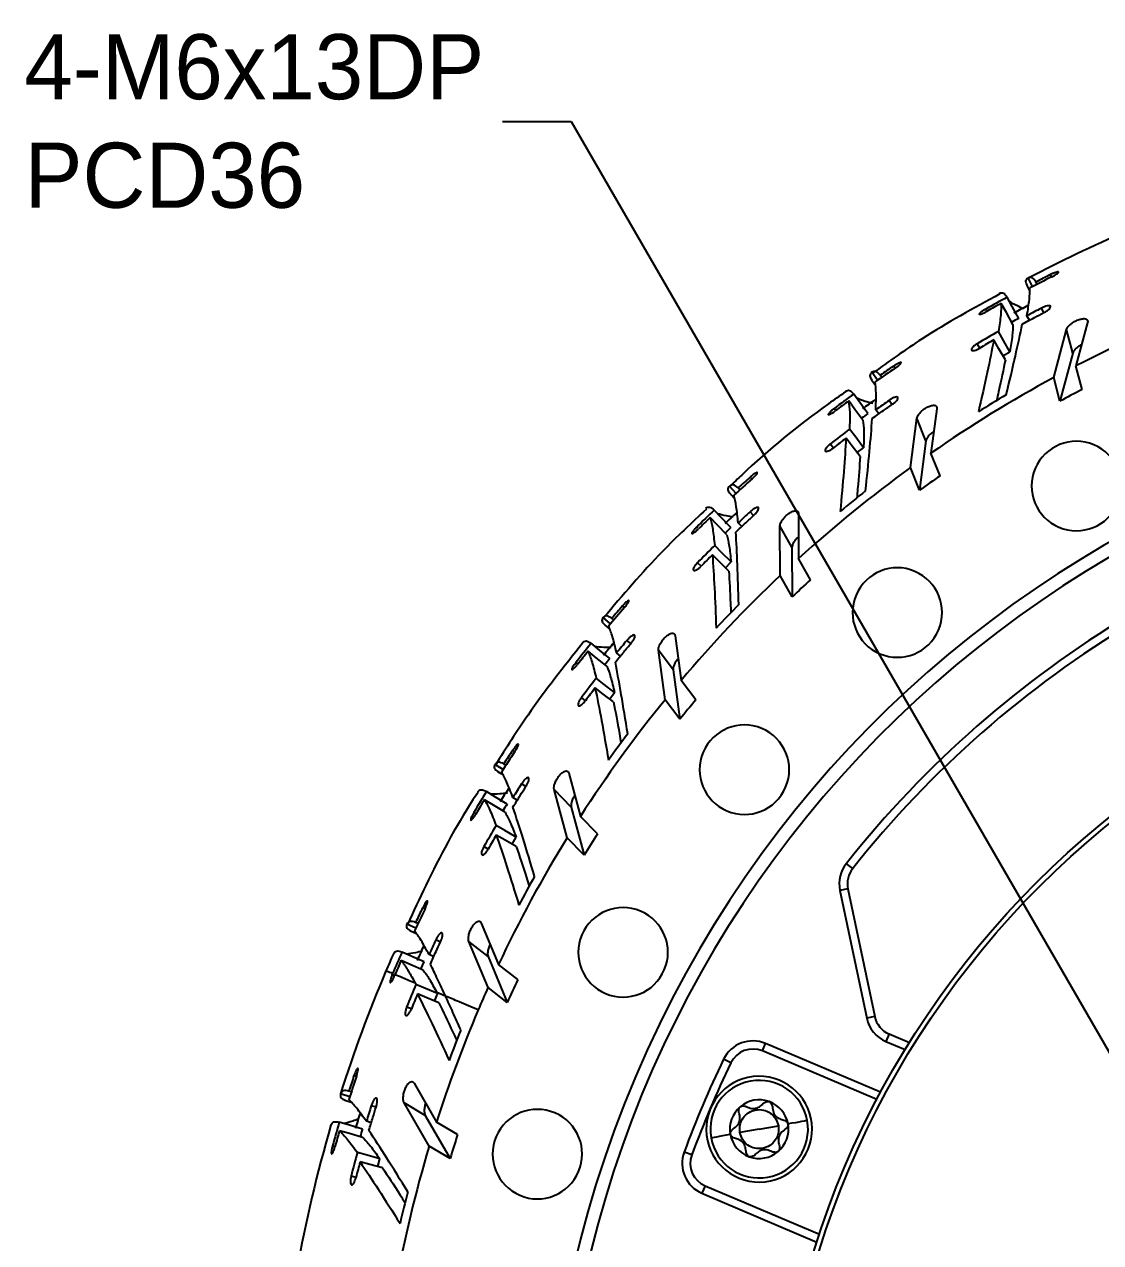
# Model space of a CAD drawing. Header units: millimetres. Extents: x 0 to 594, y 5 to 425.
# Drawn here: x 342.9 to 409.1, y 231.7 to 306.6 of the extents above; entities that cross this region are included whole.
import ezdxf

# ---------------------------------------------------------------- set-up
doc = ezdxf.new("R2010")
doc.units = ezdxf.units.MM
doc.header["$PDSIZE"] = -1
doc.styles.add('누리로봇 문자스타일_20230829', font='GOTHIC.TTF')
doc.dimstyles.new('A2지시선 치수스타일', dxfattribs={"dimtxt": 4, "dimasz": 4, "dimexe": 0.5, "dimexo": 0.3, "dimgap": 0.396875, "dimtad": 0, "dimtih": 1, "dimtoh": 1, "dimdec": 1, "dimzin": 12, "dimdsep": 46, "dimtxsty": '누리로봇 문자스타일_20230829', "dimcen": 0.09, "dimclrd": 3, "dimclre": 3, "dimclrt": 3, "dimadec": 0, "dimazin": 3, "dimtm": 1e-09, "dimtfac": 1, "dimtdec": 1, "dimtofl": 0, "dimtmove": 0, "dimatfit": 3, "dimfxl": 1, "dimfrac": 2, "dimarcsym": 0})

# ---------------------------------------------------------------- blocks, each defined once
blk = doc.blocks.new('*D96')
at = {"color": 3, "lineweight": -2}
for p, q in [((372.316, 300.588), (376.541, 300.588)), ((376.541, 300.588), (422.75, 220.552))]:
    blk.add_line(p, q, dxfattribs=at)
at = {"color": 3}
blk.add_solid([(423.327, 220.885), (422.173, 220.218), (424.75, 217.088)], dxfattribs=at)
at = {"layer": 'Defpoints', "color": 0}
for p in [(424.75, 217.088), (427.25, 212.757)]:
    blk.add_point(p, dxfattribs=at)
at = {"color": 3, "insert": (342.949, 300.588), "char_height": 4, "attachment_point": 4, "style": '누리로봇 문자스타일_20230829'}
blk.add_mtext('4-M6x13DP\\PPCD36', dxfattribs=at)

msp = doc.modelspace()

# ---------------------------------------------------------------- linework, layer by layer
at = {"color": 7, "linetype": 'Continuous', "lineweight": 25}
for p, q in [((404.515, 290.499), (404.7, 290.145)), ((405.15, 290.578), (405.077, 290.721)), ((405.555, 288.839), (405.411, 289.114)), ((404.675, 288.372), (404.527, 288.647)), ((406.175, 284.848), (406.959, 287.808)), ((407.334, 286.356), (406.959, 287.808)), ((408.248, 288.229), (407.538, 285.568)), ((403.053, 286.191), (403.48, 286.438)), ((407.334, 286.356), (406.551, 283.395)), ((407.914, 284.116), (407.538, 285.568)), ((394.988, 284.699), (395.217, 284.372)), ((395.608, 284.86), (395.516, 284.992)), ((406.551, 283.395), (406.175, 284.848)), ((396.236, 283.188), (396.058, 283.443)), ((395.424, 282.611), (395.242, 282.864)), ((397.372, 279.312), (397.762, 282.35)), ((398.324, 280.959), (397.762, 282.35)), ((398.985, 282.935), (398.629, 280.204)), ((398.324, 280.959), (397.934, 277.921)), ((394.101, 280.237), (394.492, 280.537)), ((399.191, 278.814), (398.629, 280.204)), ((397.934, 277.921), (397.372, 279.312)), ((386.893, 277.945), (386.785, 278.064)), ((386.299, 277.704), (386.57, 277.411)), ((387.734, 276.37), (387.524, 276.599)), ((390.493, 276.478), (390.496, 273.724)), ((387.004, 275.691), (386.791, 275.919)), ((389.366, 272.675), (389.357, 275.738)), ((390.095, 274.432), (389.357, 275.738)), ((390.095, 274.432), (390.105, 271.37)), ((386.003, 273.165), (386.351, 273.514)), ((391.235, 272.418), (390.496, 273.724)), ((390.105, 271.37), (389.366, 272.675)), ((378.598, 269.636), (378.905, 269.38)), ((379.155, 269.952), (379.033, 270.056)), ((382.916, 268.967), (383.279, 266.237)), ((380.195, 268.5), (379.957, 268.699)), ((382.295, 265.05), (381.886, 268.085)), ((382.789, 266.887), (381.886, 268.085)), ((379.56, 267.732), (379.318, 267.93)), ((382.789, 266.887), (383.198, 263.852)), ((384.182, 265.039), (383.279, 266.237)), ((378.897, 265.096), (379.197, 265.488)), ((383.198, 263.852), (382.295, 265.05)), ((372.016, 260.631), (372.246, 260.486)), ((372.246, 260.486), (372.069, 260.599)), ((372.527, 261.017), (372.392, 261.104)), ((373.747, 259.713), (373.486, 259.88)), ((376.384, 260.532), (377.1, 257.872)), ((376.28, 256.567), (375.478, 259.523)), ((376.53, 258.453), (375.478, 259.523)), ((373.218, 258.869), (372.953, 259.034)), ((376.53, 258.453), (377.331, 255.497)), ((378.152, 256.802), (377.1, 257.872)), ((372.905, 256.169), (373.151, 256.597)), ((377.331, 255.497), (376.28, 256.567)), ((393.824, 254.676), (393.432, 254.986)), ((393.532, 253.437), (393.042, 253.335)), ((393.042, 253.335), (394.686, 245.478)), ((393.532, 253.437), (395.175, 245.581)), ((366.666, 250.844), (367.028, 250.676)), ((367.122, 251.294), (366.977, 251.362)), ((371.01, 251.316), (372.067, 248.773)), ((368.502, 250.16), (368.221, 250.292)), ((371.424, 247.371), (370.243, 250.197)), ((371.425, 249.274), (370.243, 250.197)), ((368.088, 249.254), (367.803, 249.383)), ((367.304, 248.493), (367.499, 248.942)), ((371.425, 249.274), (372.606, 246.448)), ((373.249, 247.849), (372.067, 248.773)), ((365.711, 248.154), (365.691, 248.107)), ((372.606, 246.448), (371.424, 247.371)), ((395.175, 245.581), (394.686, 245.478)), ((396.057, 244.507), (395.862, 244.047)), ((396.057, 244.507), (397.302, 243.979)), ((388.279, 243.463), (388.474, 243.923)), ((395.3, 240.483), (388.279, 243.463)), ((395.536, 240.926), (388.474, 243.923)), ((395.862, 244.047), (397.037, 243.548)), ((386.342, 242.734), (385.891, 242.951)), ((366.884, 241.478), (368.264, 239.094)), ((362.639, 240.443), (363.02, 240.323)), ((363.033, 240.948), (362.879, 240.997)), ((364.549, 240.004), (364.252, 240.098)), ((367.809, 237.621), (366.27, 240.268)), ((367.562, 239.507), (366.27, 240.268)), ((364.256, 239.052), (363.957, 239.142)), ((367.562, 239.507), (369.102, 236.859)), ((369.556, 238.333), (368.264, 239.094)), ((388.079, 238.659), (389.257, 238.87)), ((388.079, 238.659), (386.897, 238.448)), ((369.102, 236.859), (367.809, 237.621)), ((364.652, 236.363), (364.779, 236.84)), ((383.941, 237.079), (383.472, 237.252)), ((384.762, 235.179), (384.567, 234.718)), ((384.762, 235.179), (391.784, 232.198)), ((384.567, 234.718), (391.628, 231.721))]:
    msp.add_line(p, q, dxfattribs=at)
at = {"color": 8, "linetype": 'Continuous', "lineweight": 25}
for p, q in [((404.869, 290.434), (404.592, 290.968)), ((406.038, 291.035), (405.969, 291.173)), ((402.05, 288.965), (401.997, 289.059)), ((401.635, 286.663), (401.477, 286.931)), ((396.428, 285.428), (396.342, 285.556)), ((395.347, 284.681), (395.003, 285.174)), ((392.775, 282.816), (392.679, 282.942)), ((392.632, 280.522), (392.442, 280.765)), ((387.632, 278.616), (387.53, 278.731)), ((386.658, 277.733), (386.253, 278.177)), ((384.316, 275.585), (384.24, 275.661)), ((384.511, 273.254), (384.289, 273.472)), ((379.804, 270.711), (379.684, 270.814)), ((378.95, 269.712), (378.491, 270.099)), ((376.908, 267.275), (376.823, 267.341)), ((377.406, 264.99), (377.157, 265.177)), ((373.068, 261.856), (372.939, 261.941)), ((372.355, 260.752), (371.849, 261.076)), ((370.692, 258.044), (370.556, 258.125)), ((371.441, 255.869), (371.17, 256.022)), ((367.552, 252.195), (367.41, 252.264)), ((366.986, 251.009), (366.442, 251.264)), ((365.691, 248.107), (365.545, 248.169)), ((368.814, 246.837), (368.28, 247.064)), ((366.717, 246.048), (366.428, 246.165)), ((363.341, 241.897), (363.191, 241.947)), ((362.935, 240.648), (362.362, 240.829)), ((362.029, 237.602), (361.877, 237.644)), ((363.316, 235.694), (363.014, 235.772))]:
    msp.add_line(p, q, dxfattribs=at)
at = {"color": 7, "linetype": 'Continuous', "lineweight": 25, "flags": 128}
for points in [[(404.017, 288.483), (403.62, 289.213), (403.308, 289.786)], [(403.661, 288.114), (403.262, 288.839), (402.948, 289.409)], [(403.48, 286.438), (403.086, 287.135), (402.775, 287.682)], [(403.202, 285.932), (402.806, 286.622), (402.495, 287.163)], [(394.757, 282.635), (394.269, 283.307), (393.885, 283.835)], [(394.453, 282.223), (393.962, 282.889), (393.576, 283.413)], [(394.492, 280.537), (394.01, 281.177), (393.631, 281.679)], [(394.283, 279.999), (393.8, 280.631), (393.42, 281.128)], [(386.341, 275.628), (385.768, 276.23), (385.319, 276.704)], [(386.092, 275.18), (385.519, 275.777), (385.068, 276.246)], [(386.351, 273.514), (385.79, 274.085), (385.348, 274.533)], [(386.214, 272.953), (385.652, 273.517), (385.211, 273.959)], [(378.722, 267.106), (378.076, 267.623), (377.568, 268.029)], [(378.91, 267.582), (378.264, 268.105), (377.757, 268.516)], [(379.197, 265.488), (378.565, 265.981), (378.069, 266.368)], [(379.133, 264.914), (378.504, 265.399), (378.009, 265.781)], [(372.594, 258.636), (371.885, 259.07), (371.328, 259.411)], [(372.47, 258.139), (371.761, 258.567), (371.204, 258.903)], [(373.151, 256.597), (372.461, 257.003), (371.918, 257.322)], [(373.163, 256.02), (372.475, 256.419), (371.935, 256.732)], [(367.499, 248.942), (366.739, 249.279), (366.143, 249.545)], [(367.441, 248.433), (366.682, 248.765), (366.086, 249.025)], [(365.545, 248.169), (365.548, 248.175), (365.55, 248.18), (365.553, 248.186), (365.555, 248.192), (365.558, 248.198), (365.56, 248.204), (365.563, 248.21), (365.565, 248.216)], [(368.318, 246.993), (367.58, 247.305), (367.001, 247.551)], [(368.405, 246.422), (367.671, 246.728), (367.094, 246.968)], [(363.713, 238.665), (362.916, 238.901), (362.29, 239.086)], [(391.033, 239.187), (391.01, 239.183), (390.943, 239.171), (390.834, 239.151), (390.687, 239.125), (390.508, 239.093), (390.303, 239.056), (390.082, 239.017), (389.851, 238.976)], [(363.722, 238.153), (362.926, 238.383), (362.302, 238.564)], [(385.126, 238.132), (385.149, 238.136), (385.216, 238.148), (385.325, 238.168), (385.472, 238.194), (385.651, 238.226), (385.855, 238.262), (386.077, 238.302), (386.307, 238.343)], [(364.779, 236.84), (364.007, 237.054), (363.401, 237.221)], [(364.94, 236.285), (364.172, 236.493), (363.569, 236.656)]]:
    msp.add_lwpolyline(points, dxfattribs=at)
at = {"color": 7, "linetype": 'Continuous', "lineweight": 25}
for radius in [55, 54.7]:
    msp.add_circle((444, 214.922), radius, dxfattribs=at)
for centre, radius, start, end in [((444, 214.922), 85.05, 116.503, 117.51354), ((444, 214.922), 85.208, 116.50855, 117.181), ((444, 214.922), 85.208, 118.52588, 119.53454), ((444, 214.922), 85.05, 118.86091, 119.5346), ((444, 214.922), 84.15, 117.92753, 118.59263), ((444, 214.922), 83.627, 117.47978, 118.16492), ((444, 214.922), 79.5, 110.91045, 117.29934), ((444, 214.922), 83.724, 118.52588, 118.86092), ((444, 214.922), 83.627, 119.53519, 120.56289), ((444, 214.922), 83.315, 119.87917, 120.56687), ((444, 214.922), 85.05, 124.003, 125.01354), ((444, 214.922), 85.208, 124.00855, 124.681), ((444, 214.922), 79.5, 118.41045, 124.79934), ((444, 214.922), 69, 67, 247), ((444, 214.922), 85.208, 126.02588, 127.03454), ((444, 214.922), 80.015, 120.61088, 122.04301), ((444.376, 213.47), 79.5, 117.29934, 118.41045), ((444, 214.922), 68.2, 355, 175), ((444, 214.922), 85.05, 126.36091, 127.0346), ((444, 214.922), 84.15, 125.45206, 126.0908), ((444, 214.922), 83.627, 124.97978, 125.66492), ((444, 214.922), 83.724, 126.02588, 126.36092), ((444, 214.922), 83.627, 127.03519, 128.06289), ((444, 214.922), 83.315, 127.37917, 128.06687), ((407.565, 278.18), 2.75, 67, 247), ((407.565, 278.18), 2.75, 247, 67), ((444, 214.922), 79.5, 125.91045, 132.29934), ((444, 214.922), 85.05, 131.503, 132.51354), ((444, 214.922), 85.208, 131.50855, 132.181), ((444.562, 213.532), 79.5, 124.79934, 125.91045), ((444, 214.922), 80.015, 128.11088, 129.54301), ((444, 214.922), 64.515, 100.38911, 141.61089), ((444, 214.922), 64.015, 100.38911, 141.61089), ((444, 214.922), 85.208, 133.52588, 134.53454), ((444, 214.922), 84.15, 132.93056, 133.59077), ((444, 214.922), 83.627, 132.47978, 133.16492), ((444, 214.922), 85.05, 133.86091, 134.5346), ((444, 214.922), 83.724, 133.52588, 133.86092), ((444, 214.922), 83.627, 134.53519, 135.56289), ((444, 214.922), 83.315, 134.87917, 135.56687), ((444, 214.922), 79.5, 133.41045, 139.79934), ((396.562, 270.408), 2.75, 67, 247), ((396.562, 270.408), 2.75, 247, 67), ((444.739, 213.617), 79.5, 132.29934, 133.41045), ((444, 214.922), 85.05, 139.003, 140.01354), ((444, 214.922), 85.208, 139.00855, 139.681), ((444, 214.922), 80.015, 135.61088, 137.04301), ((444, 214.922), 85.208, 141.02588, 142.03454), ((444, 214.922), 85.05, 141.36091, 142.0346), ((444, 214.922), 84.15, 140.42848, 141.09262), ((444, 214.922), 83.627, 139.97978, 140.66492), ((444, 214.922), 83.724, 141.02588, 141.36092), ((444, 214.922), 83.627, 142.03519, 143.06289), ((444, 214.922), 79.5, 140.91045, 147.29934), ((444, 214.922), 83.315, 142.37917, 143.06687), ((444.903, 213.724), 79.5, 139.79934, 140.91045), ((444, 214.922), 80.015, 143.11088, 144.54301), ((387.174, 260.746), 2.75, 67, 247), ((387.174, 260.746), 2.75, 247, 67), ((444, 214.922), 85.05, 146.503, 147.51354), ((444, 214.922), 85.208, 146.50855, 147.181), ((444, 214.922), 83.627, 147.47978, 148.16492), ((444, 214.922), 85.208, 148.52588, 149.53454), ((444, 214.922), 84.15, 147.95205, 148.59077), ((444, 214.922), 85.05, 148.86091, 149.5346), ((444, 214.922), 83.724, 148.52588, 148.86092), ((444, 214.922), 83.627, 149.53519, 150.56289), ((445.051, 213.853), 79.5, 147.29934, 148.41045), ((444, 214.922), 83.315, 149.87917, 150.56687), ((444, 214.922), 79.5, 148.41045, 154.79934), ((395, 253.744), 2, 141.61089, 191.81646), ((395, 253.744), 1.5, 141.61089, 191.81646), ((444, 214.922), 80.015, 150.61088, 152.04301), ((444, 214.922), 85.05, 154.003, 155.01354), ((444, 214.922), 85.208, 154.00855, 154.681), ((379.722, 249.524), 2.75, 67, 247), ((379.722, 249.524), 2.75, 247, 67), ((444, 214.922), 83.627, 154.97978, 155.66492), ((444, 214.922), 85.65, 156.2318, 157), ((444, 214.922), 85.208, 156.02588, 157), ((444, 214.922), 84.15, 155.42985, 156.09083), ((444, 214.922), 85.05, 156.36091, 157), ((444, 214.922), 85.65, 157.0001, 162.39342), ((445.182, 213.999), 79.5, 154.79934, 155.91045), ((444, 214.922), 83.627, 157.03519, 158.06289), ((444, 214.922), 79.5, 155.91045, 157), ((444, 214.922), 83.315, 157.37917, 158.06687), ((444, 214.922), 82.197, 157.03519, 157.37917), ((444, 214.922), 79.5, 157, 162.29934), ((396.644, 245.888), 1.5, 191.81646, 247), ((396.644, 245.888), 2, 191.81646, 247), ((444, 214.922), 80.015, 158.11088, 159.54301), ((387.693, 242.082), 2, 67, 154.24942), ((387.693, 242.082), 1.5, 67, 154.24942), ((444, 214.922), 64.515, 154.24942, 159.75058), ((444, 214.922), 64.015, 154.24942, 159.75058), ((444, 214.922), 85.208, 161.50855, 162.181), ((444, 214.922), 85.05, 161.503, 162.51354), ((388.079, 238.659), 3.25, 355, 175), ((388.079, 238.659), 3, 10.12132, 190.12132), ((388.079, 238.659), 1.8, 70.37831, 130.02632), ((388.079, 238.659), 1.8, 70.02635, 70.37831), ((388.079, 238.659), 1.8, 10.37831, 70.02635), ((444, 214.922), 84.15, 162.91202, 163.59266), ((444, 214.922), 83.627, 162.47978, 163.16492), ((374.458, 237.124), 2.75, 337, 157), ((388.079, 238.659), 1.8, 130.37831, 190.0263), ((388.079, 238.659), 1.8, 130.02632, 130.37831), ((444, 214.922), 85.65, 163.73154, 169.89386), ((444, 214.922), 85.208, 163.52588, 164.53454), ((388.079, 238.659), 3.25, 175, 355), ((388.079, 238.659), 3, 190.12132, 10.12132), ((388.079, 238.659), 1.8, 310.37831, 10.02633), ((388.079, 238.659), 1.8, 10.12132, 10.37831), ((388.079, 238.659), 1.8, 10.02633, 10.12132), ((444, 214.922), 85.05, 163.86091, 164.5346), ((444, 214.922), 83.724, 163.52588, 163.86092), ((445.292, 214.161), 79.5, 162.29934, 163.41045), ((374.458, 237.124), 2.75, 157, 337), ((388.079, 238.659), 1.8, 190.0263, 190.12132), ((388.079, 238.659), 1.8, 190.12132, 190.37831), ((388.079, 238.659), 1.8, 190.37831, 250.02633), ((444, 214.922), 79.5, 163.41045, 169.79934), ((444, 214.922), 83.627, 164.53519, 165.56289), ((444, 214.922), 83.315, 164.87917, 165.56687), ((385.348, 236.559), 2, 159.75058, 247), ((385.348, 236.559), 1.5, 159.75058, 247), ((388.079, 238.659), 1.8, 250.02633, 250.37831), ((388.079, 238.659), 1.8, 250.37831, 310.02633), ((388.079, 238.659), 1.8, 310.02633, 310.37831), ((444, 214.922), 80.015, 165.61088, 167.04301)]:
    msp.add_arc(centre, radius, start, end, dxfattribs=at)
for points, knots in [([(413.006, 294.695), (412.215, 294.409), (409.327, 293.364), (406.588, 291.967), (404.599, 290.953)], [0, 0, 0, 0, 0.2739228, 1, 1, 1, 1]), ([(406.047, 291.035), (406.105, 291.065), (406.221, 291.126), (406.361, 291.217), (406.447, 291.29), (406.466, 291.334), (406.415, 291.343), (406.303, 291.316), (406.146, 291.257), (406.028, 291.201), (405.969, 291.173)], [0, 0, 0, 0, 0.125228, 0.24994, 0.374939, 0.499916, 0.624855, 0.749966, 0.87507, 1, 1, 1, 1]), ([(404.592, 290.968), (404.521, 290.912), (404.389, 290.807), (404.485, 290.591), (404.53, 290.491)], [0, 0, 0, 0, 0.538812, 1, 1, 1, 1]), ([(405.077, 290.721), (405.003, 290.828), (404.856, 291.042), (404.68, 290.993), (404.592, 290.968)], [0, 0, 0, 0, 0.500001, 1, 1, 1, 1]), ([(402.853, 289.984), (401.24, 289.103), (398.542, 287.629), (396.048, 285.836), (395.044, 285.115)], [0, 0, 0, 0, 0.597737, 1, 1, 1, 1]), ([(402.827, 290.027), (402.914, 290.054), (403.089, 290.106), (403.235, 289.893), (403.308, 289.786)], [0, 0, 0, 0, 0.499999, 1, 1, 1, 1]), ([(404.527, 288.647), (404.585, 289), (404.7, 289.706), (404.707, 290.138), (404.71, 290.354)], [0, 0, 0, 0, 0.500007, 1, 1, 1, 1]), ([(401.997, 289.059), (401.94, 289.025), (401.828, 288.959), (401.691, 288.861), (401.607, 288.784), (401.589, 288.738), (401.638, 288.73), (401.748, 288.762), (401.902, 288.828), (402.017, 288.89), (402.075, 288.921)], [0, 0, 0, 0, 0.125187, 0.249968, 0.374967, 0.499987, 0.625005, 0.749998, 0.875036, 1, 1, 1, 1]), ([(402.948, 289.409), (402.945, 289.191), (402.941, 288.755), (402.831, 288.04), (402.775, 287.682)], [0, 0, 0, 0, 0.499993, 1, 1, 1, 1]), ([(404.341, 289.072), (404.2, 289.132), (403.81, 289.298), (403.594, 289.43), (403.456, 289.514)], [0, 0, 0, 0, 0.3605129, 1, 1, 1, 1]), ([(405.565, 288.844), (405.626, 288.876), (405.747, 288.942), (405.892, 289.057), (405.973, 289.16), (405.979, 289.236), (405.908, 289.271), (405.774, 289.26), (405.597, 289.208), (405.473, 289.145), (405.411, 289.114)], [0, 0, 0, 0, 0.125234, 0.249936, 0.37494, 0.499881, 0.624773, 0.749948, 0.874983, 1, 1, 1, 1]), ([(404.241, 288.139), (404.487, 288.272), (404.927, 288.51), (405.37, 288.742), (405.565, 288.844)], [0, 0, 0, 0, 0.559998, 1, 1, 1, 1]), ([(406.959, 287.808), (406.987, 287.866), (407.033, 287.958), (407.188, 288.116), (407.372, 288.251), (407.571, 288.356), (407.727, 288.415), (407.845, 288.448), (407.954, 288.467), (408.078, 288.471), (408.203, 288.441), (408.237, 288.377), (408.255, 288.343)], [0, 0, 0, 0, 0.1550411, 0.2493285, 0.3819268, 0.4985727, 0.5611825, 0.6235639, 0.6862234, 0.749653, 0.8655768, 1, 1, 1, 1]), ([(408.255, 288.343), (408.258, 288.324), (408.264, 288.289), (408.253, 288.247), (408.248, 288.229)], [0, 0, 0, 0, 0.558574, 1, 1, 1, 1]), ([(403.256, 283.787), (403.452, 284.611), (403.845, 286.259), (404.109, 287.512), (404.241, 288.139)], [0, 0, 0, 0, 0.500017, 1, 1, 1, 1]), ([(403.661, 288.114), (403.657, 287.903), (403.649, 287.479), (403.537, 286.785), (403.48, 286.438)], [0, 0, 0, 0, 0.49946, 1, 1, 1, 1]), ([(401.477, 286.931), (401.422, 286.896), (401.312, 286.825), (401.186, 286.71), (401.115, 286.61), (401.111, 286.536), (401.175, 286.502), (401.296, 286.513), (401.458, 286.566), (401.573, 286.629), (401.63, 286.66)], [0, 0, 0, 0, 0.125161, 0.249985, 0.374979, 0.500033, 0.625109, 0.750021, 0.875008, 1, 1, 1, 1]), ([(402.495, 287.163), (402.367, 286.527), (402.113, 285.254), (401.736, 283.583), (401.548, 282.747)], [0, 0, 0, 0, 0.499982, 1, 1, 1, 1]), ([(407.884, 286.864), (407.844, 286.844), (407.719, 286.783), (407.548, 286.652), (407.447, 286.546), (407.408, 286.492), (407.398, 286.479), (407.365, 286.431), (407.348, 286.389), (407.334, 286.356)], [0, 0, 0, 0, 0.1416775, 0.4391811, 0.7183926, 0.7263598, 0.7421255, 0.797031, 1, 1, 1, 1]), ([(396.437, 285.43), (396.49, 285.467), (396.597, 285.543), (396.725, 285.651), (396.8, 285.735), (396.813, 285.781), (396.762, 285.784), (396.654, 285.742), (396.506, 285.663), (396.396, 285.592), (396.342, 285.556)], [0, 0, 0, 0, 0.125227, 0.24994, 0.374938, 0.499916, 0.624853, 0.749965, 0.875071, 1, 1, 1, 1]), ([(403.202, 285.932), (403.08, 285.332), (402.929, 284.591), (402.705, 283.611), (402.662, 283.425)], [0, 0, 0, 0, 0.810117, 1, 1, 1, 1]), ([(395.003, 285.174), (394.94, 285.109), (394.823, 284.988), (394.947, 284.786), (395.004, 284.693)], [0, 0, 0, 0, 0.538811, 1, 1, 1, 1]), ([(395.516, 284.992), (395.429, 285.088), (395.256, 285.281), (395.088, 285.21), (395.003, 285.174)], [0, 0, 0, 0, 0.500001, 1, 1, 1, 1]), ([(395.242, 282.864), (395.253, 283.222), (395.275, 283.937), (395.226, 284.366), (395.201, 284.58)], [0, 0, 0, 0, 0.500007, 1, 1, 1, 1]), ([(393.401, 283.975), (393.045, 283.73), (390.794, 282.183), (388.41, 280.226), (386.519, 278.389), (386.277, 278.153)], [0, 0, 0, 0, 0.140948, 0.889854, 1, 1, 1, 1]), ([(393.376, 284.011), (393.459, 284.048), (393.625, 284.123), (393.798, 283.931), (393.885, 283.835)], [0, 0, 0, 0, 0.499999, 1, 1, 1, 1]), ([(393.576, 283.413), (393.603, 283.197), (393.655, 282.764), (393.639, 282.041), (393.631, 281.679)], [0, 0, 0, 0, 0.499993, 1, 1, 1, 1]), ([(395.051, 283.247), (394.886, 283.293), (394.458, 283.411), (394.216, 283.518), (394.067, 283.584)], [0, 0, 0, 0, 0.386673, 1, 1, 1, 1]), ([(395.024, 282.323), (395.251, 282.487), (395.656, 282.78), (396.065, 283.068), (396.245, 283.194)], [0, 0, 0, 0, 0.559997, 1, 1, 1, 1]), ([(396.245, 283.194), (396.301, 283.235), (396.413, 283.316), (396.541, 283.449), (396.608, 283.562), (396.604, 283.638), (396.529, 283.663), (396.398, 283.635), (396.229, 283.559), (396.115, 283.482), (396.058, 283.443)], [0, 0, 0, 0, 0.125231, 0.249933, 0.374938, 0.499879, 0.624772, 0.749945, 0.874983, 1, 1, 1, 1]), ([(397.762, 282.35), (397.783, 282.411), (397.816, 282.508), (397.949, 282.685), (398.114, 282.843), (398.297, 282.973), (398.444, 283.052), (398.557, 283.1), (398.663, 283.133), (398.785, 283.153), (398.914, 283.139), (398.955, 283.081), (398.978, 283.05)], [0, 0, 0, 0, 0.15504, 0.249328, 0.381927, 0.498572, 0.561182, 0.623564, 0.686223, 0.749655, 0.865577, 1, 1, 1, 1]), ([(398.978, 283.05), (398.983, 283.031), (398.993, 282.997), (398.988, 282.954), (398.985, 282.935)], [0, 0, 0, 0, 0.558585, 1, 1, 1, 1]), ([(392.679, 282.942), (392.628, 282.901), (392.525, 282.821), (392.402, 282.706), (392.329, 282.619), (392.316, 282.571), (392.366, 282.569), (392.471, 282.615), (392.616, 282.7), (392.722, 282.777), (392.775, 282.816)], [0, 0, 0, 0, 0.125186, 0.249968, 0.374967, 0.499987, 0.625004, 0.749999, 0.875035, 1, 1, 1, 1]), ([(394.616, 277.879), (394.703, 278.722), (394.877, 280.407), (394.975, 281.684), (395.024, 282.323)], [0, 0, 0, 0, 0.500017, 1, 1, 1, 1]), ([(394.453, 282.223), (394.477, 282.013), (394.524, 281.592), (394.503, 280.889), (394.492, 280.537)], [0, 0, 0, 0, 0.49946, 1, 1, 1, 1]), ([(398.803, 281.535), (398.765, 281.51), (398.65, 281.432), (398.498, 281.28), (398.411, 281.162), (398.379, 281.104), (398.371, 281.089), (398.345, 281.037), (398.333, 280.993), (398.324, 280.959)], [0, 0, 0, 0, 0.141679, 0.439181, 0.718391, 0.726361, 0.742125, 0.79703, 1, 1, 1, 1]), ([(392.442, 280.765), (392.392, 280.723), (392.292, 280.638), (392.182, 280.508), (392.125, 280.399), (392.131, 280.325), (392.198, 280.3), (392.317, 280.327), (392.47, 280.401), (392.576, 280.478), (392.629, 280.516)], [0, 0, 0, 0, 0.125163, 0.249986, 0.37498, 0.500035, 0.62511, 0.750023, 0.87501, 1, 1, 1, 1]), ([(393.42, 281.128), (393.377, 280.48), (393.291, 279.185), (393.136, 277.479), (393.058, 276.626)], [0, 0, 0, 0, 0.499982, 1, 1, 1, 1]), ([(394.283, 279.999), (394.24, 279.388), (394.187, 278.634), (394.092, 277.633), (394.074, 277.443)], [0, 0, 0, 0, 0.810117, 1, 1, 1, 1]), ([(387.641, 278.618), (387.689, 278.663), (387.785, 278.751), (387.897, 278.876), (387.961, 278.968), (387.968, 279.016), (387.917, 279.012), (387.816, 278.956), (387.679, 278.859), (387.58, 278.774), (387.53, 278.731)], [0, 0, 0, 0, 0.125229, 0.249941, 0.374939, 0.499917, 0.624854, 0.749965, 0.875071, 1, 1, 1, 1]), ([(386.253, 278.177), (386.199, 278.105), (386.098, 277.969), (386.247, 277.785), (386.316, 277.701)], [0, 0, 0, 0, 0.538812, 1, 1, 1, 1]), ([(386.785, 278.064), (386.686, 278.148), (386.489, 278.317), (386.332, 278.224), (386.253, 278.177)], [0, 0, 0, 0, 0.500001, 1, 1, 1, 1]), ([(386.791, 275.919), (386.755, 276.275), (386.684, 276.987), (386.579, 277.405), (386.526, 277.614)], [0, 0, 0, 0, 0.500007, 1, 1, 1, 1]), ([(384.837, 276.764), (383.924, 275.911), (381.68, 273.813), (379.695, 271.466), (378.518, 270.075)], [0, 0, 0, 0, 0.4068524, 1, 1, 1, 1]), ([(384.792, 276.812), (384.869, 276.86), (385.024, 276.956), (385.22, 276.788), (385.319, 276.704)], [0, 0, 0, 0, 0.499999, 1, 1, 1, 1]), ([(386.488, 276.283), (386.341, 276.304), (385.926, 276.363), (385.687, 276.433), (385.532, 276.479)], [0, 0, 0, 0, 0.353568, 1, 1, 1, 1]), ([(386.645, 275.354), (386.849, 275.546), (387.212, 275.889), (387.58, 276.228), (387.742, 276.377)], [0, 0, 0, 0, 0.559998, 1, 1, 1, 1]), ([(387.742, 276.377), (387.792, 276.424), (387.893, 276.519), (388.003, 276.668), (388.055, 276.789), (388.04, 276.863), (387.963, 276.879), (387.836, 276.834), (387.679, 276.737), (387.576, 276.645), (387.524, 276.599)], [0, 0, 0, 0, 0.1252314, 0.2499333, 0.3749385, 0.4998783, 0.6247709, 0.7499453, 0.8749818, 1, 1, 1, 1]), ([(389.357, 275.738), (389.369, 275.801), (389.389, 275.902), (389.498, 276.095), (389.641, 276.273), (389.806, 276.425), (389.941, 276.523), (390.047, 276.585), (390.148, 276.632), (390.266, 276.667), (390.395, 276.671), (390.444, 276.618), (390.471, 276.59)], [0, 0, 0, 0, 0.15504, 0.249328, 0.381927, 0.498572, 0.561181, 0.623564, 0.686224, 0.749654, 0.865577, 1, 1, 1, 1]), ([(390.471, 276.59), (390.479, 276.572), (390.493, 276.54), (390.493, 276.497), (390.493, 276.478)], [0, 0, 0, 0, 0.558586, 1, 1, 1, 1]), ([(384.24, 275.661), (384.194, 275.614), (384.103, 275.521), (383.996, 275.392), (383.935, 275.296), (383.929, 275.246), (383.979, 275.251), (384.076, 275.31), (384.208, 275.413), (384.303, 275.503), (384.351, 275.548)], [0, 0, 0, 0, 0.125186, 0.249968, 0.374967, 0.499987, 0.625004, 0.749998, 0.875035, 1, 1, 1, 1]), ([(385.068, 276.246), (385.122, 276.034), (385.231, 275.612), (385.309, 274.893), (385.348, 274.533)], [0, 0, 0, 0, 0.499993, 1, 1, 1, 1]), ([(386.092, 275.18), (386.143, 274.975), (386.245, 274.563), (386.316, 273.864), (386.351, 273.514)], [0, 0, 0, 0, 0.4994604, 1, 1, 1, 1]), ([(386.821, 270.895), (386.797, 271.742), (386.75, 273.435), (386.68, 274.714), (386.645, 275.354)], [0, 0, 0, 0, 0.500017, 1, 1, 1, 1]), ([(390.495, 275.065), (390.461, 275.036), (390.356, 274.944), (390.226, 274.773), (390.155, 274.645), (390.131, 274.583), (390.125, 274.567), (390.106, 274.512), (390.1, 274.468), (390.095, 274.432)], [0, 0, 0, 0, 0.14168, 0.439181, 0.718391, 0.72636, 0.742124, 0.79703, 1, 1, 1, 1]), ([(384.289, 273.472), (384.244, 273.424), (384.156, 273.327), (384.065, 273.183), (384.023, 273.067), (384.038, 272.996), (384.108, 272.979), (384.222, 273.021), (384.365, 273.114), (384.46, 273.205), (384.507, 273.25)], [0, 0, 0, 0, 0.125163, 0.2499854, 0.3749804, 0.500034, 0.6251093, 0.7500223, 0.875011, 1, 1, 1, 1]), ([(385.211, 273.959), (385.253, 273.312), (385.337, 272.017), (385.406, 270.305), (385.44, 269.448)], [0, 0, 0, 0, 0.499983, 1, 1, 1, 1]), ([(386.214, 272.953), (386.251, 272.342), (386.297, 271.587), (386.334, 270.582), (386.341, 270.392)], [0, 0, 0, 0, 0.810117, 1, 1, 1, 1]), ([(379.809, 270.717), (379.851, 270.767), (379.935, 270.868), (380.03, 271.006), (380.081, 271.106), (380.082, 271.154), (380.031, 271.143), (379.938, 271.075), (379.816, 270.96), (379.728, 270.863), (379.684, 270.814)], [0, 0, 0, 0, 0.1252281, 0.2499411, 0.374939, 0.4999164, 0.6248542, 0.7499645, 0.8750705, 1, 1, 1, 1]), ([(378.491, 270.099), (378.446, 270.02), (378.365, 269.872), (378.536, 269.709), (378.615, 269.634)], [0, 0, 0, 0, 0.538812, 1, 1, 1, 1]), ([(379.033, 270.056), (378.924, 270.126), (378.706, 270.268), (378.563, 270.155), (378.491, 270.099)], [0, 0, 0, 0, 0.500001, 1, 1, 1, 1]), ([(379.318, 267.93), (379.237, 268.278), (379.073, 268.974), (378.914, 269.376), (378.835, 269.576)], [0, 0, 0, 0, 0.500007, 1, 1, 1, 1]), ([(380.202, 268.508), (380.246, 268.562), (380.333, 268.669), (380.422, 268.83), (380.458, 268.957), (380.434, 269.029), (380.355, 269.034), (380.236, 268.973), (380.092, 268.857), (380.002, 268.752), (379.957, 268.699)], [0, 0, 0, 0, 0.125231, 0.249934, 0.374938, 0.499879, 0.624773, 0.749946, 0.874983, 1, 1, 1, 1]), ([(381.886, 268.085), (381.89, 268.149), (381.897, 268.252), (381.98, 268.457), (382.098, 268.653), (382.242, 268.825), (382.363, 268.94), (382.46, 269.015), (382.554, 269.075), (382.666, 269.125), (382.794, 269.146), (382.849, 269.1), (382.879, 269.076)], [0, 0, 0, 0, 0.155041, 0.249329, 0.381927, 0.498572, 0.561182, 0.623565, 0.686223, 0.749653, 0.865577, 1, 1, 1, 1]), ([(382.879, 269.076), (382.89, 269.059), (382.908, 269.029), (382.914, 268.986), (382.916, 268.967)], [0, 0, 0, 0, 0.55858, 1, 1, 1, 1]), ([(377.242, 268.537), (376.089, 267.085), (374.177, 264.679), (372.543, 262.078), (371.895, 261.046)], [0, 0, 0, 0, 0.60339, 1, 1, 1, 1]), ([(377.22, 268.554), (377.29, 268.612), (377.431, 268.727), (377.648, 268.586), (377.757, 268.516)], [0, 0, 0, 0, 0.499999, 1, 1, 1, 1]), ([(377.568, 268.029), (377.649, 267.826), (377.812, 267.422), (377.984, 266.719), (378.069, 266.368)], [0, 0, 0, 0, 0.499993, 1, 1, 1, 1]), ([(378.986, 268.251), (378.832, 268.252), (378.407, 268.256), (378.157, 268.296), (377.998, 268.321)], [0, 0, 0, 0, 0.3615763, 1, 1, 1, 1]), ([(379.248, 267.35), (379.425, 267.568), (379.74, 267.956), (380.061, 268.339), (380.202, 268.508)], [0, 0, 0, 0, 0.559998, 1, 1, 1, 1]), ([(376.823, 267.341), (376.784, 267.289), (376.705, 267.184), (376.617, 267.042), (376.569, 266.939), (376.569, 266.889), (376.618, 266.901), (376.707, 266.972), (376.824, 267.092), (376.907, 267.193), (376.948, 267.244)], [0, 0, 0, 0, 0.125187, 0.249968, 0.374967, 0.499988, 0.625005, 0.749999, 0.875036, 1, 1, 1, 1]), ([(380.004, 262.953), (379.87, 263.789), (379.602, 265.462), (379.366, 266.721), (379.248, 267.35)], [0, 0, 0, 0, 0.500017, 1, 1, 1, 1]), ([(383.102, 267.567), (383.073, 267.533), (382.981, 267.429), (382.874, 267.242), (382.821, 267.106), (382.805, 267.041), (382.801, 267.025), (382.789, 266.968), (382.789, 266.923), (382.789, 266.887)], [0, 0, 0, 0, 0.1416799, 0.4391806, 0.7183912, 0.7263607, 0.742125, 0.7970305, 1, 1, 1, 1]), ([(378.722, 267.106), (378.8, 266.909), (378.955, 266.515), (379.116, 265.831), (379.197, 265.488)], [0, 0, 0, 0, 0.4994602, 1, 1, 1, 1]), ([(377.157, 265.177), (377.12, 265.123), (377.045, 265.016), (376.973, 264.862), (376.946, 264.741), (376.97, 264.672), (377.042, 264.665), (377.15, 264.722), (377.279, 264.833), (377.362, 264.934), (377.403, 264.985)], [0, 0, 0, 0, 0.125163, 0.249986, 0.37498, 0.500035, 0.625109, 0.750022, 0.87501, 1, 1, 1, 1]), ([(378.009, 265.781), (378.135, 265.144), (378.387, 263.871), (378.678, 262.183), (378.824, 261.338)], [0, 0, 0, 0, 0.499982, 1, 1, 1, 1]), ([(379.133, 264.914), (379.25, 264.313), (379.394, 263.57), (379.562, 262.579), (379.594, 262.391)], [0, 0, 0, 0, 0.810117, 1, 1, 1, 1]), ([(373.075, 261.861), (373.111, 261.916), (373.181, 262.027), (373.257, 262.176), (373.295, 262.282), (373.289, 262.33), (373.24, 262.312), (373.157, 262.233), (373.05, 262.103), (372.976, 261.995), (372.939, 261.941)], [0, 0, 0, 0, 0.125228, 0.249941, 0.374939, 0.499916, 0.624853, 0.749965, 0.875071, 1, 1, 1, 1]), ([(371.849, 261.076), (371.816, 260.992), (371.754, 260.835), (371.945, 260.696), (372.033, 260.632)], [0, 0, 0, 0, 0.538812, 1, 1, 1, 1]), ([(372.392, 261.104), (372.275, 261.16), (372.041, 261.272), (371.913, 261.141), (371.849, 261.076)], [0, 0, 0, 0, 0.5000011, 1, 1, 1, 1]), ([(372.953, 259.034), (372.826, 259.368), (372.573, 260.037), (372.364, 260.414), (372.259, 260.603)], [0, 0, 0, 0, 0.500007, 1, 1, 1, 1]), ([(375.478, 259.523), (375.474, 259.587), (375.467, 259.69), (375.522, 259.904), (375.615, 260.113), (375.734, 260.303), (375.84, 260.433), (375.925, 260.52), (376.011, 260.591), (376.116, 260.656), (376.24, 260.693), (376.301, 260.655), (376.334, 260.635)], [0, 0, 0, 0, 0.155042, 0.249329, 0.381928, 0.498573, 0.561183, 0.623566, 0.686224, 0.749655, 0.865578, 1, 1, 1, 1]), ([(376.334, 260.635), (376.346, 260.619), (376.368, 260.592), (376.38, 260.55), (376.384, 260.532)], [0, 0, 0, 0, 0.558584, 1, 1, 1, 1]), ([(373.753, 259.722), (373.79, 259.781), (373.863, 259.899), (373.93, 260.071), (373.949, 260.201), (373.916, 260.269), (373.837, 260.264), (373.726, 260.188), (373.599, 260.054), (373.523, 259.938), (373.486, 259.88)], [0, 0, 0, 0, 0.125232, 0.249934, 0.374938, 0.499879, 0.624772, 0.749946, 0.874983, 1, 1, 1, 1]), ([(370.807, 259.369), (370.704, 259.21), (369.507, 257.375), (368.048, 254.662), (366.851, 252.042), (366.486, 251.243)], [0, 0, 0, 0, 0.061541, 0.713736, 1, 1, 1, 1]), ([(370.791, 259.379), (370.853, 259.445), (370.978, 259.578), (371.211, 259.466), (371.328, 259.411)], [0, 0, 0, 0, 0.499999, 1, 1, 1, 1]), ([(372.63, 259.314), (372.46, 259.293), (372.02, 259.239), (371.755, 259.245), (371.592, 259.249)], [0, 0, 0, 0, 0.386617, 1, 1, 1, 1]), ([(372.959, 258.45), (373.106, 258.688), (373.368, 259.114), (373.636, 259.537), (373.753, 259.722)], [0, 0, 0, 0, 0.559998, 1, 1, 1, 1]), ([(376.752, 259.168), (376.727, 259.131), (376.65, 259.015), (376.567, 258.816), (376.533, 258.674), (376.525, 258.608), (376.524, 258.591), (376.519, 258.533), (376.525, 258.488), (376.53, 258.453)], [0, 0, 0, 0, 0.14168, 0.439182, 0.718392, 0.726362, 0.742124, 0.797031, 1, 1, 1, 1]), ([(371.204, 258.903), (371.311, 258.713), (371.526, 258.333), (371.788, 257.659), (371.918, 257.322)], [0, 0, 0, 0, 0.499993, 1, 1, 1, 1]), ([(374.283, 254.189), (374.041, 255), (373.557, 256.624), (373.158, 257.841), (372.959, 258.45)], [0, 0, 0, 0, 0.500017, 1, 1, 1, 1]), ([(370.556, 258.125), (370.524, 258.068), (370.46, 257.954), (370.39, 257.801), (370.356, 257.692), (370.363, 257.643), (370.409, 257.661), (370.489, 257.743), (370.59, 257.877), (370.658, 257.989), (370.692, 258.044)], [0, 0, 0, 0, 0.125186, 0.249969, 0.374967, 0.499988, 0.625005, 0.749999, 0.875036, 1, 1, 1, 1]), ([(372.47, 258.139), (372.572, 257.954), (372.777, 257.583), (373.026, 256.926), (373.151, 256.597)], [0, 0, 0, 0, 0.49946, 1, 1, 1, 1]), ([(371.935, 256.732), (372.143, 256.118), (372.559, 254.888), (373.068, 253.252), (373.323, 252.434)], [0, 0, 0, 0, 0.499982, 1, 1, 1, 1]), ([(371.17, 256.022), (371.139, 255.964), (371.079, 255.848), (371.028, 255.686), (371.017, 255.563), (371.05, 255.497), (371.122, 255.5), (371.222, 255.57), (371.335, 255.697), (371.404, 255.808), (371.438, 255.864)], [0, 0, 0, 0, 0.1251628, 0.2499857, 0.3749807, 0.5000344, 0.6251082, 0.750022, 0.8750103, 1, 1, 1, 1]), ([(373.163, 256.02), (373.357, 255.438), (373.597, 254.721), (373.893, 253.761), (373.949, 253.578)], [0, 0, 0, 0, 0.810117, 1, 1, 1, 1]), ([(367.555, 252.202), (367.583, 252.261), (367.638, 252.38), (367.694, 252.538), (367.718, 252.648), (367.706, 252.695), (367.66, 252.671), (367.588, 252.581), (367.499, 252.439), (367.439, 252.322), (367.41, 252.264)], [0, 0, 0, 0, 0.125229, 0.249941, 0.374939, 0.499916, 0.624854, 0.749965, 0.875071, 1, 1, 1, 1]), ([(366.442, 251.264), (366.42, 251.176), (366.379, 251.012), (366.587, 250.899), (366.683, 250.847)], [0, 0, 0, 0, 0.538812, 1, 1, 1, 1]), ([(366.977, 251.362), (366.854, 251.402), (366.607, 251.483), (366.497, 251.337), (366.442, 251.264)], [0, 0, 0, 0, 0.500001, 1, 1, 1, 1]), ([(367.803, 249.383), (367.634, 249.698), (367.296, 250.328), (367.039, 250.675), (366.91, 250.848)], [0, 0, 0, 0, 0.500007, 1, 1, 1, 1]), ([(370.243, 250.197), (370.231, 250.26), (370.21, 250.361), (370.237, 250.581), (370.301, 250.8), (370.395, 251.004), (370.483, 251.147), (370.556, 251.244), (370.632, 251.326), (370.727, 251.404), (370.846, 251.457), (370.911, 251.427), (370.946, 251.411)], [0, 0, 0, 0, 0.155042, 0.249329, 0.381927, 0.498572, 0.561182, 0.623565, 0.686224, 0.749653, 0.865577, 1, 1, 1, 1]), ([(370.946, 251.411), (370.96, 251.398), (370.986, 251.373), (371.002, 251.334), (371.01, 251.316)], [0, 0, 0, 0, 0.558587, 1, 1, 1, 1]), ([(367.885, 248.805), (368, 249.06), (368.204, 249.517), (368.414, 249.97), (368.507, 250.17)], [0, 0, 0, 0, 0.559998, 1, 1, 1, 1]), ([(368.507, 250.17), (368.535, 250.233), (368.592, 250.359), (368.636, 250.538), (368.638, 250.67), (368.596, 250.733), (368.519, 250.718), (368.419, 250.628), (368.311, 250.478), (368.251, 250.354), (368.221, 250.292)], [0, 0, 0, 0, 0.125231, 0.249933, 0.374938, 0.49988, 0.624772, 0.749945, 0.874983, 1, 1, 1, 1]), ([(365.615, 249.443), (365.668, 249.517), (365.774, 249.664), (366.02, 249.585), (366.143, 249.545)], [0, 0, 0, 0, 0.4999992, 1, 1, 1, 1]), ([(367.382, 249.603), (367.239, 249.566), (366.834, 249.462), (366.586, 249.436), (366.426, 249.419)], [0, 0, 0, 0, 0.35239, 1, 1, 1, 1]), ([(371.552, 250.012), (371.532, 249.971), (371.471, 249.847), (371.415, 249.639), (371.399, 249.493), (371.4, 249.427), (371.401, 249.41), (371.404, 249.352), (371.416, 249.308), (371.425, 249.274)], [0, 0, 0, 0, 0.1416799, 0.4391814, 0.7183914, 0.7263627, 0.7421241, 0.7970304, 1, 1, 1, 1]), ([(366.086, 249.025), (366.12, 248.983), (366.187, 248.899), (366.297, 248.744), (366.414, 248.569), (366.624, 248.237), (366.816, 247.888), (366.962, 247.623)], [0, 0, 0, 0, 0.139561, 0.280173, 0.420437, 0.560165, 1, 1, 1, 1]), ([(368.814, 246.837), (368.648, 247.194), (368.315, 247.908), (368.029, 248.506), (367.885, 248.805)], [0, 0, 0, 0, 0.499777, 1, 1, 1, 1]), ([(365.545, 248.169), (365.521, 248.108), (365.472, 247.987), (365.423, 247.826), (365.403, 247.714), (365.416, 247.666), (365.461, 247.69), (365.529, 247.782), (365.611, 247.928), (365.664, 248.047), (365.691, 248.107)], [0, 0, 0, 0, 0.125186, 0.249967, 0.374967, 0.499987, 0.625004, 0.749999, 0.875036, 1, 1, 1, 1]), ([(366.962, 247.623), (366.683, 247.742), (366.184, 247.953), (365.855, 248.093), (365.711, 248.154)], [0, 0, 0, 0, 0.55998, 1, 1, 1, 1]), ([(367.441, 248.433), (367.562, 248.27), (367.803, 247.943), (368.121, 247.357), (368.28, 247.064)], [0, 0, 0, 0, 0.499567, 1, 1, 1, 1]), ([(366.962, 247.623), (366.969, 247.611), (366.981, 247.587), (366.994, 247.563), (367.001, 247.551)], [0, 0, 0, 0, 0.508169, 1, 1, 1, 1]), ([(367.094, 246.968), (367.381, 246.386), (367.954, 245.222), (368.672, 243.666), (369.031, 242.888)], [0, 0, 0, 0, 0.4999821, 1, 1, 1, 1]), ([(368.28, 247.064), (368.287, 247.052), (368.299, 247.028), (368.311, 247.005), (368.318, 246.993)], [0, 0, 0, 0, 0.506927, 1, 1, 1, 1]), ([(368.405, 246.422), (368.673, 245.871), (369.005, 245.191), (369.423, 244.278), (369.503, 244.104)], [0, 0, 0, 0, 0.810117, 1, 1, 1, 1]), ([(370.82, 245.986), (370.422, 246.155), (369.711, 246.456), (369.088, 246.721), (368.814, 246.837)], [0, 0, 0, 0, 0.559987, 1, 1, 1, 1]), ([(369.754, 244.753), (369.591, 245.12), (369.266, 245.855), (368.965, 246.509), (368.814, 246.837)], [0, 0, 0, 0, 0.499194, 1, 1, 1, 1]), ([(366.428, 246.165), (366.406, 246.103), (366.361, 245.98), (366.332, 245.812), (366.337, 245.689), (366.378, 245.628), (366.449, 245.64), (366.539, 245.723), (366.635, 245.863), (366.688, 245.983), (366.715, 246.043)], [0, 0, 0, 0, 0.125162, 0.249986, 0.37498, 0.500035, 0.62511, 0.750023, 0.875011, 1, 1, 1, 1]), ([(363.344, 241.905), (363.363, 241.968), (363.402, 242.092), (363.437, 242.256), (363.446, 242.368), (363.428, 242.413), (363.386, 242.384), (363.326, 242.285), (363.256, 242.132), (363.213, 242.009), (363.191, 241.947)], [0, 0, 0, 0, 0.125227, 0.24994, 0.374938, 0.499915, 0.624853, 0.749964, 0.87507, 1, 1, 1, 1]), ([(366.27, 240.268), (366.249, 240.329), (366.216, 240.427), (366.214, 240.648), (366.249, 240.874), (366.315, 241.088), (366.384, 241.241), (366.444, 241.347), (366.508, 241.438), (366.592, 241.528), (366.703, 241.596), (366.771, 241.575), (366.808, 241.564)], [0, 0, 0, 0, 0.155041, 0.249328, 0.381927, 0.498572, 0.561182, 0.623565, 0.686224, 0.749654, 0.865577, 1, 1, 1, 1]), ([(366.808, 241.564), (366.824, 241.552), (366.853, 241.531), (366.874, 241.494), (366.884, 241.478)], [0, 0, 0, 0, 0.558585, 1, 1, 1, 1]), ([(362.362, 240.829), (362.352, 240.739), (362.332, 240.572), (362.553, 240.487), (362.655, 240.448)], [0, 0, 0, 0, 0.538811, 1, 1, 1, 1]), ([(362.879, 240.997), (362.752, 241.021), (362.497, 241.068), (362.407, 240.909), (362.362, 240.829)], [0, 0, 0, 0, 0.500001, 1, 1, 1, 1]), ([(363.957, 239.142), (363.748, 239.433), (363.331, 240.013), (363.03, 240.323), (362.88, 240.478)], [0, 0, 0, 0, 0.500007, 1, 1, 1, 1]), ([(364.552, 240.015), (364.572, 240.081), (364.612, 240.213), (364.632, 240.397), (364.617, 240.527), (364.567, 240.585), (364.492, 240.56), (364.405, 240.457), (364.317, 240.295), (364.274, 240.163), (364.252, 240.098)], [0, 0, 0, 0, 0.1252319, 0.2499336, 0.3749384, 0.499879, 0.6247719, 0.7499452, 0.8749829, 1, 1, 1, 1]), ([(388.356, 240.256), (388.39, 240.279), (388.453, 240.321), (388.544, 240.357), (388.621, 240.369), (388.664, 240.359), (388.684, 240.355)], [0, 0, 0, 0, 0.349174, 0.635511, 0.82644, 1, 1, 1, 1]), ([(388.694, 240.351), (388.719, 240.337), (388.771, 240.308), (388.844, 240.201), (388.871, 240.106), (388.889, 240.042)], [0, 0, 0, 0, 0.219915, 0.47582, 1, 1, 1, 1]), ([(364.114, 238.58), (364.194, 238.848), (364.337, 239.328), (364.486, 239.805), (364.552, 240.015)], [0, 0, 0, 0, 0.559997, 1, 1, 1, 1]), ([(367.592, 240.255), (367.577, 240.213), (367.533, 240.081), (367.505, 239.867), (367.508, 239.721), (367.518, 239.655), (367.521, 239.639), (367.531, 239.582), (367.549, 239.54), (367.562, 239.507)], [0, 0, 0, 0, 0.141678, 0.439179, 0.718391, 0.72636, 0.742124, 0.797029, 1, 1, 1, 1]), ([(386.477, 238.669), (386.572, 238.738), (386.752, 238.868), (386.892, 239.149), (386.91, 239.434), (386.861, 239.606), (386.835, 239.697)], [0, 0, 0, 0, 0.294028, 0.552142, 0.761523, 1, 1, 1, 1]), ([(386.835, 239.697), (386.832, 239.738), (386.827, 239.814), (386.841, 239.911), (386.87, 239.984), (386.899, 240.015), (386.913, 240.031)], [0, 0, 0, 0, 0.349174, 0.635509, 0.826438, 1, 1, 1, 1]), ([(386.897, 238.448), (386.887, 238.606), (386.868, 238.922), (387.071, 239.363), (387.414, 239.695), (387.862, 239.87), (388.342, 239.86), (388.779, 239.667), (389.122, 239.323), (389.212, 239.021), (389.257, 238.87)], [0, 0, 0, 0, 0.1251096, 0.2501878, 0.3752349, 0.5002507, 0.6252346, 0.7501879, 0.87511, 1, 1, 1, 1]), ([(386.922, 240.038), (386.946, 240.052), (386.998, 240.083), (387.127, 240.092), (387.222, 240.068), (387.286, 240.052)], [0, 0, 0, 0, 0.219908, 0.475814, 1, 1, 1, 1]), ([(387.286, 240.052), (387.394, 240.004), (387.596, 239.913), (387.91, 239.933), (388.166, 240.06), (388.29, 240.188), (388.356, 240.256)], [0, 0, 0, 0, 0.294026, 0.552141, 0.761524, 1, 1, 1, 1]), ([(388.889, 240.042), (388.901, 239.925), (388.924, 239.705), (389.097, 239.443), (389.335, 239.285), (389.508, 239.241), (389.601, 239.218)], [0, 0, 0, 0, 0.294028, 0.552142, 0.761524, 1, 1, 1, 1]), ([(361.779, 238.916), (361.822, 238.996), (361.908, 239.157), (362.163, 239.11), (362.29, 239.086)], [0, 0, 0, 0, 0.499999, 1, 1, 1, 1]), ([(363.495, 239.299), (363.364, 239.246), (362.982, 239.093), (362.744, 239.036), (362.587, 238.998)], [0, 0, 0, 0, 0.34297, 1, 1, 1, 1]), ([(389.257, 238.87), (389.267, 238.712), (389.287, 238.397), (389.084, 237.956), (388.742, 237.624), (388.294, 237.448), (387.814, 237.457), (387.377, 237.65), (387.033, 237.994), (386.942, 238.297), (386.897, 238.448)], [0, 0, 0, 0, 0.1248906, 0.2498121, 0.3747651, 0.4997496, 0.624765, 0.749812, 0.8748907, 1, 1, 1, 1]), ([(389.601, 239.218), (389.638, 239.2), (389.705, 239.167), (389.782, 239.106), (389.831, 239.045), (389.844, 239.003), (389.85, 238.984)], [0, 0, 0, 0, 0.349174, 0.635504, 0.826443, 1, 1, 1, 1]), ([(389.852, 238.973), (389.852, 238.945), (389.853, 238.884), (389.797, 238.768), (389.728, 238.697), (389.682, 238.65)], [0, 0, 0, 0, 0.219907, 0.475819, 1, 1, 1, 1]), ([(362.302, 238.564), (362.454, 238.408), (362.76, 238.096), (363.187, 237.513), (363.401, 237.221)], [0, 0, 0, 0, 0.499993, 1, 1, 1, 1]), ([(363.722, 238.153), (363.868, 238.001), (364.162, 237.696), (364.573, 237.125), (364.779, 236.84)], [0, 0, 0, 0, 0.49946, 1, 1, 1, 1]), ([(366.495, 234.807), (366.051, 235.528), (365.164, 236.971), (364.464, 238.044), (364.114, 238.58)], [0, 0, 0, 0, 0.500017, 1, 1, 1, 1]), ([(386.307, 238.346), (386.306, 238.374), (386.305, 238.434), (386.362, 238.551), (386.431, 238.621), (386.477, 238.669)], [0, 0, 0, 0, 0.219907, 0.475819, 1, 1, 1, 1]), ([(386.558, 238.1), (386.521, 238.119), (386.454, 238.152), (386.377, 238.213), (386.328, 238.274), (386.315, 238.315), (386.309, 238.335)], [0, 0, 0, 0, 0.349173, 0.635504, 0.826443, 1, 1, 1, 1]), ([(387.27, 237.276), (387.258, 237.394), (387.235, 237.614), (387.061, 237.876), (386.824, 238.034), (386.65, 238.077), (386.558, 238.1)], [0, 0, 0, 0, 0.294028, 0.552142, 0.761524, 1, 1, 1, 1]), ([(389.682, 238.65), (389.586, 238.581), (389.407, 238.451), (389.267, 238.17), (389.249, 237.885), (389.298, 237.713), (389.324, 237.621)], [0, 0, 0, 0, 0.294028, 0.552142, 0.761523, 1, 1, 1, 1]), ([(361.877, 237.644), (361.861, 237.58), (361.828, 237.454), (361.801, 237.289), (361.796, 237.175), (361.815, 237.129), (361.855, 237.158), (361.911, 237.258), (361.973, 237.413), (362.011, 237.539), (362.029, 237.602)], [0, 0, 0, 0, 0.125186, 0.249968, 0.374967, 0.499988, 0.625005, 0.749999, 0.875036, 1, 1, 1, 1]), ([(388.872, 237.267), (388.765, 237.315), (388.563, 237.406), (388.249, 237.386), (387.993, 237.259), (387.869, 237.131), (387.803, 237.062)], [0, 0, 0, 0, 0.294029, 0.552142, 0.761524, 1, 1, 1, 1]), ([(389.324, 237.621), (389.327, 237.58), (389.332, 237.505), (389.317, 237.408), (389.289, 237.335), (389.259, 237.303), (389.245, 237.288)], [0, 0, 0, 0, 0.349175, 0.635507, 0.826437, 1, 1, 1, 1]), ([(363.569, 236.656), (363.929, 236.116), (364.649, 235.036), (365.565, 233.588), (366.023, 232.863)], [0, 0, 0, 0, 0.499982, 1, 1, 1, 1]), ([(387.464, 236.968), (387.44, 236.981), (387.387, 237.011), (387.315, 237.118), (387.288, 237.213), (387.27, 237.276)], [0, 0, 0, 0, 0.219916, 0.47582, 1, 1, 1, 1]), ([(387.803, 237.062), (387.769, 237.039), (387.706, 236.998), (387.615, 236.962), (387.537, 236.95), (387.495, 236.959), (387.475, 236.964)], [0, 0, 0, 0, 0.34918, 0.635511, 0.82644, 1, 1, 1, 1]), ([(389.237, 237.281), (389.213, 237.267), (389.161, 237.236), (389.032, 237.226), (388.937, 237.251), (388.872, 237.267)], [0, 0, 0, 0, 0.219906, 0.475821, 1, 1, 1, 1]), ([(364.94, 236.285), (365.278, 235.774), (365.695, 235.144), (366.229, 234.292), (366.331, 234.131)], [0, 0, 0, 0, 0.810117, 1, 1, 1, 1]), ([(363.014, 235.772), (363, 235.708), (362.972, 235.58), (362.964, 235.41), (362.986, 235.289), (363.034, 235.234), (363.103, 235.255), (363.181, 235.349), (363.258, 235.501), (363.295, 235.626), (363.314, 235.689)], [0, 0, 0, 0, 0.125163, 0.249985, 0.37498, 0.500034, 0.625109, 0.750022, 0.875011, 1, 1, 1, 1])]:
    msp.add_open_spline(points, degree=3, knots=knots, dxfattribs=at)
at = {"color": 8, "linetype": 'Continuous', "lineweight": 25}
msp.add_open_spline([(365.565, 248.216), (365.433, 248.272), (365.196, 248.373), (365.185, 248.377), (365.18, 248.379)], degree=3, knots=[0, 0, 0, 0, 0.560059, 1, 1, 1, 1], dxfattribs=at)

# ---------------------------------------------------------------- dimensions: what is measured, and where the dimension line sits
dim = msp.add_diameter_dim_2p(p1=(427.25, 212.757), p2=(424.75, 217.088), text='4-M6x13DP\\PPCD36', dimstyle='A2지시선 치수스타일', override={"dimcen": 0})
dim.commit()
dim.dimension.update_dxf_attribs({"geometry": '*D96', "text_midpoint": (357.434, 300.588), "dimtype": 163})

doc.saveas('drawing.dxf')
